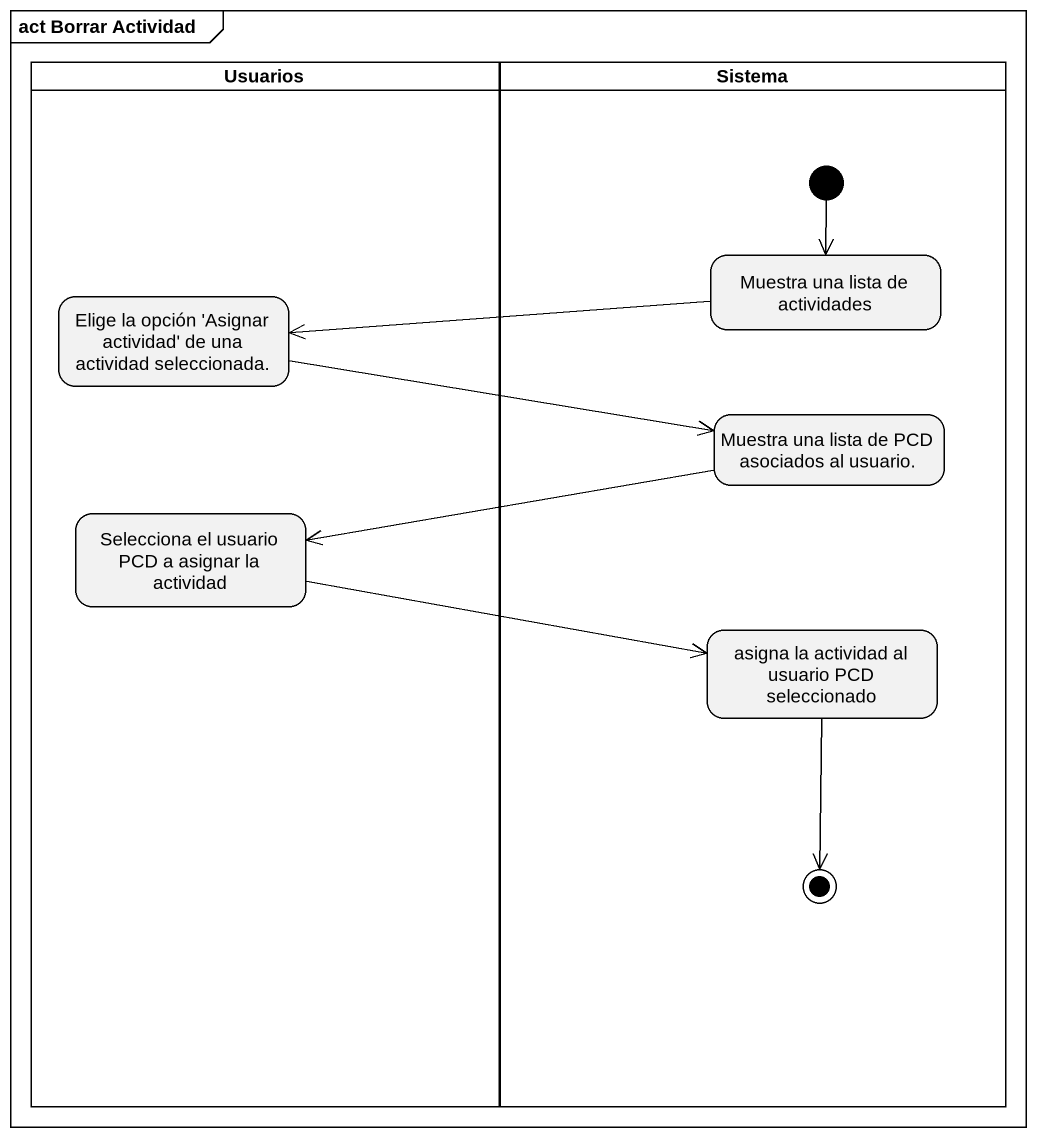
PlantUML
@startuml
mainframe act Borrar Actividad
hide empty description
state Usuarios <<partition>> {
  state "Elige la opción 'Asignar actividad' de una actividad seleccionada." as Elige_la_opción_Asignar
  state "Selecciona el usuario PCD a asignar la actividad" as Selecciona_el_usuario_PCD_a
}
state Sistema <<partition>> {
  state "Muestra una lista de actividades" as Muestra_una_lista_de
  state "Muestra una lista de PCD asociados al usuario." as Muestra_una_lista_de_PCD
  state "asigna la actividad al usuario PCD seleccionado" as asigna_la_actividad_al
  [*] --> Muestra_una_lista_de
  asigna_la_actividad_al --> [*]
}
Elige_la_opción_Asignar -right-> Muestra_una_lista_de_PCD
Muestra_una_lista_de -left-> Elige_la_opción_Asignar
Muestra_una_lista_de_PCD -left-> Selecciona_el_usuario_PCD_a
Selecciona_el_usuario_PCD_a -right-> asigna_la_actividad_al
@enduml
